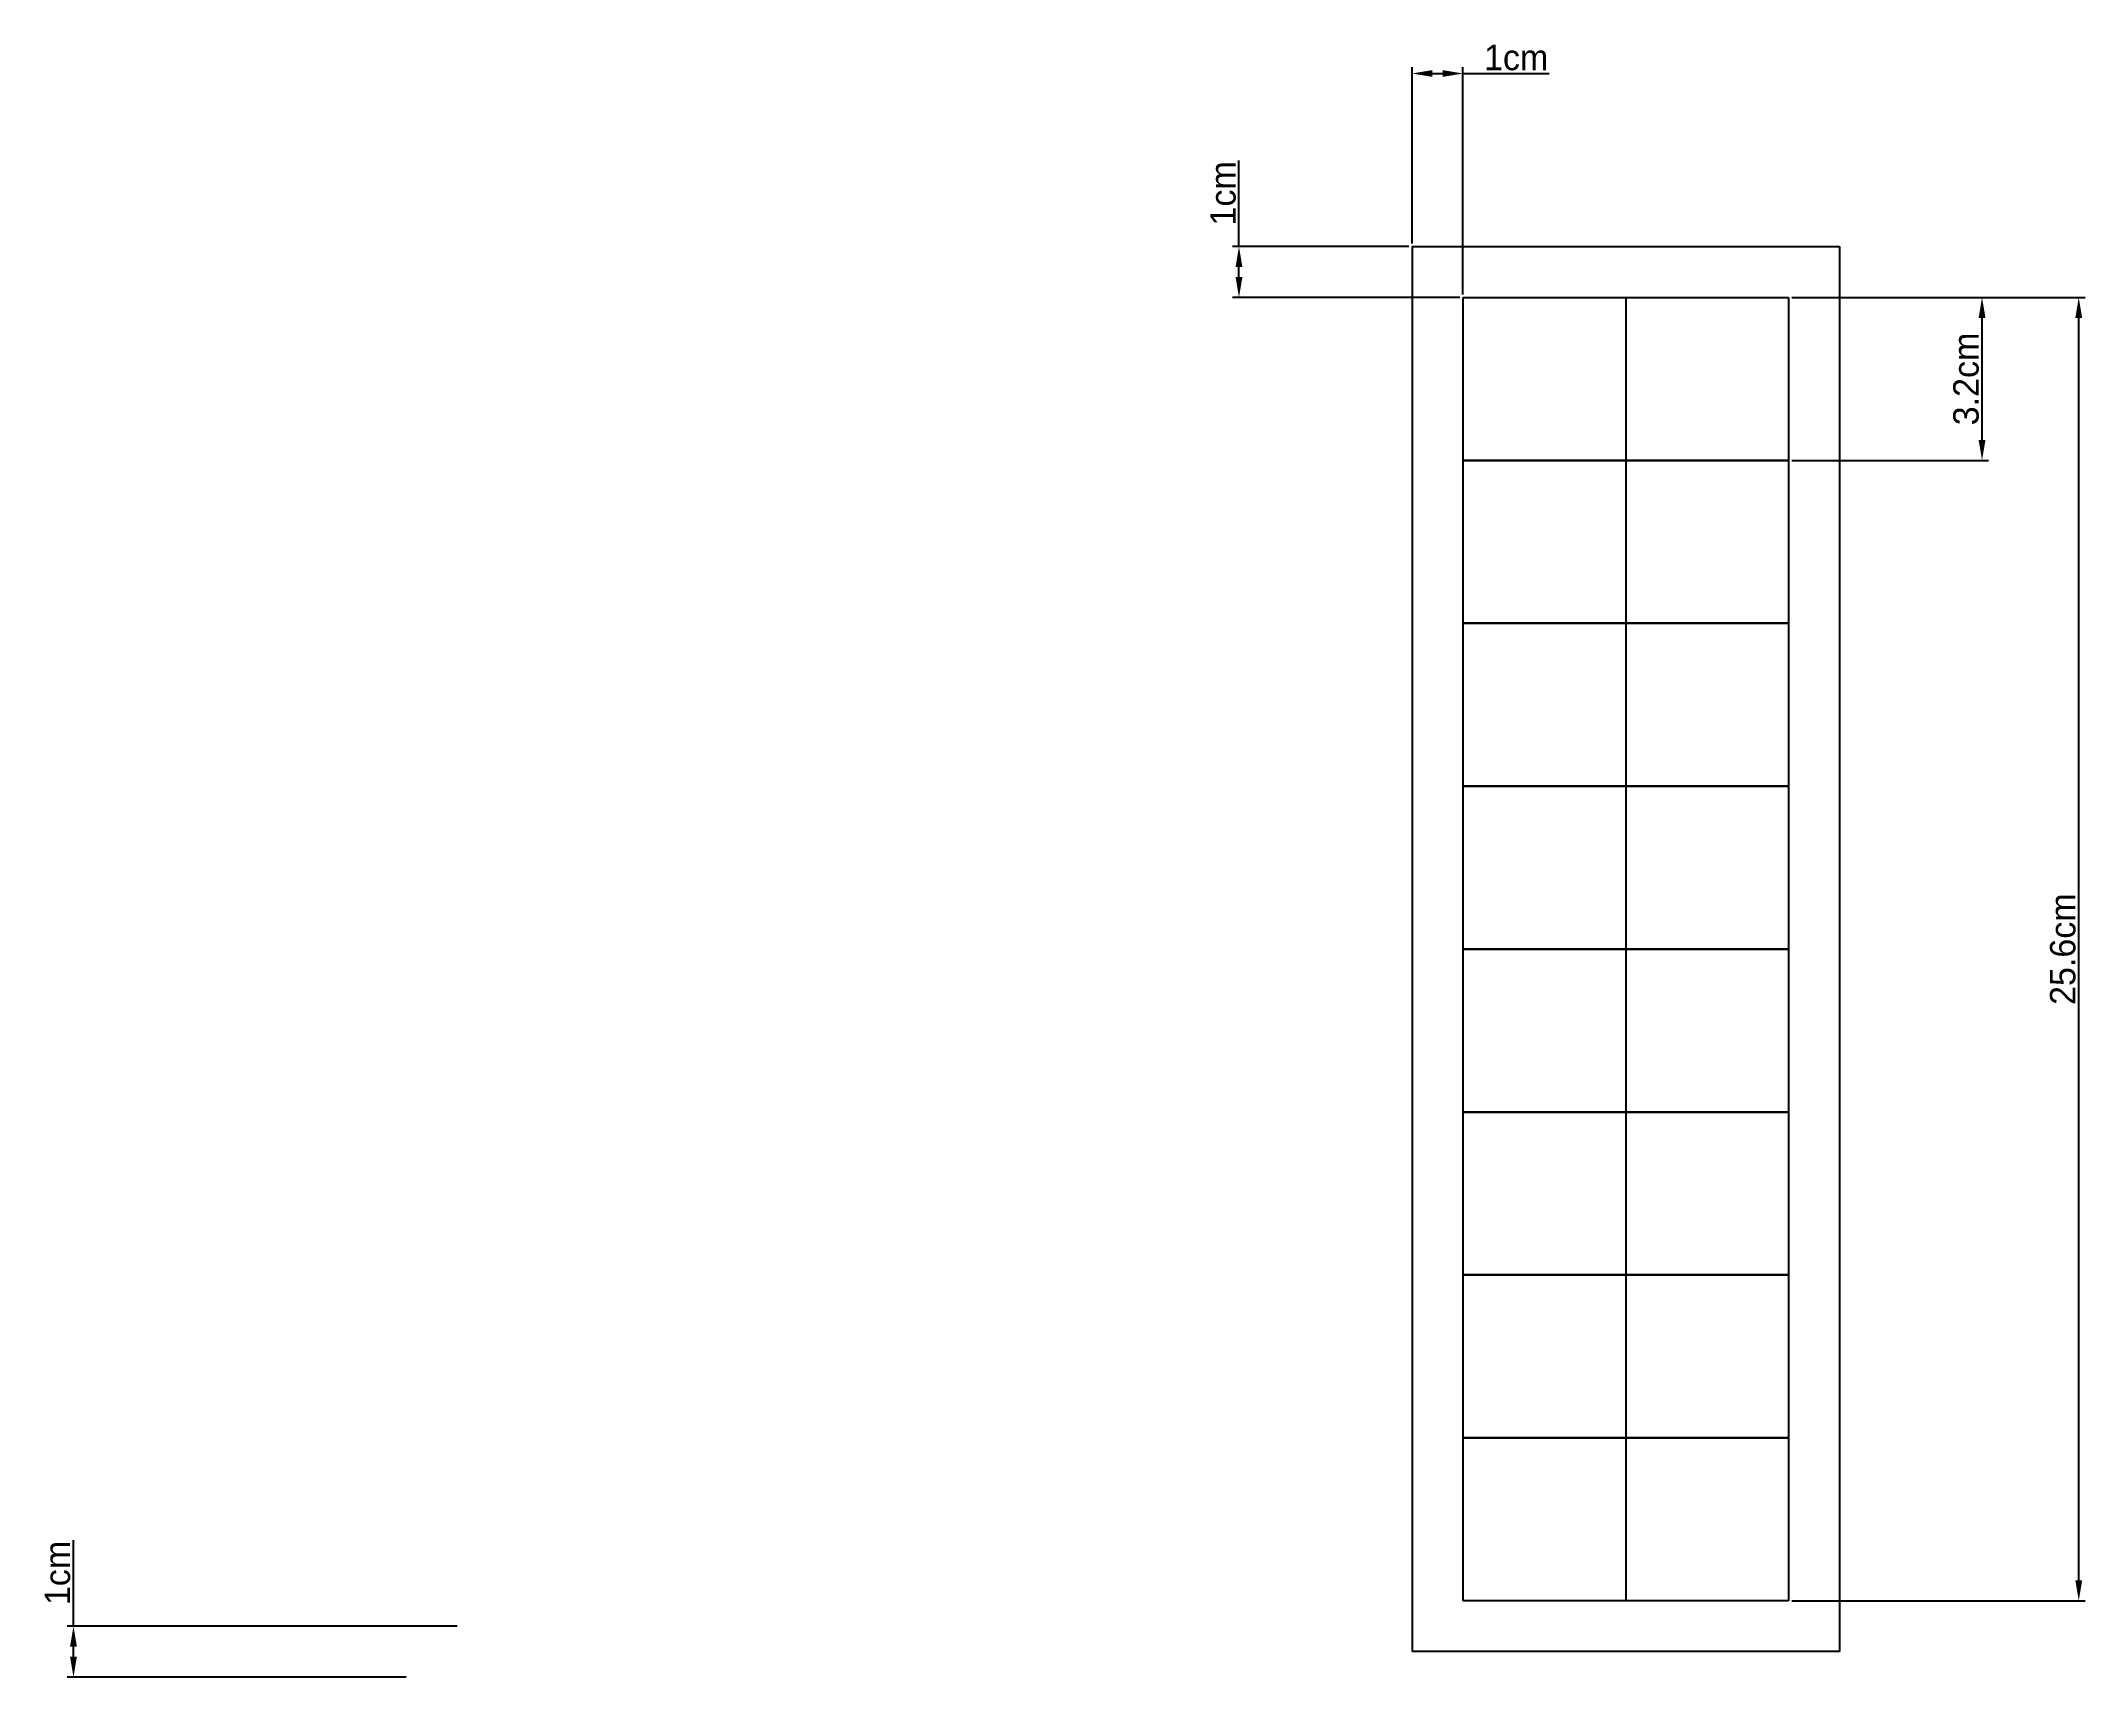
# Model space of a CAD drawing. Header units: millimetres. Extents: x -5 to 396, y -2 to 319.
import ezdxf

# ---------------------------------------------------------------- set-up
doc = ezdxf.new("R2010")
doc.units = ezdxf.units.MM
doc.dimstyles.new('ISO-25', dxfattribs={"dimtxt": 2.5, "dimasz": 2.5, "dimexe": 1.25, "dimexo": 0.625, "dimtad": 1, "dimtxsty": 'Standard', "dimcen": 2.5, "dimadec": 0, "dimazin": 0, "dimtfac": 1, "dimtmove": 0, "dimatfit": 3, "dimfxl": 0, "dimarcsym": 0})

# ---------------------------------------------------------------- blocks, each defined once
blk = doc.blocks.new('*D6')
at = {"color": 252, "lineweight": -2}
for p, q in [((1, 8), (1, 24.92)), ((76.38, 8), (-0.25, 8)), ((1, 2), (1, 4)), ((66.38, -2), (-0.25, -2))]:
    blk.add_line(p, q, dxfattribs=at)
at = {"color": 252}
for points in [[(0.33, 4), (1.67, 4), (1, 8)], [(0.33, 2), (1.67, 2), (1, -2)]]:
    blk.add_solid(points, dxfattribs=at)
at = {"layer": 'Defpoints', "color": 0}
for p in [(1, 8), (77, 8), (67, -2)]:
    blk.add_point(p, dxfattribs=at)
at = {"color": 0, "insert": (-2.13, 18.46), "char_height": 5, "attachment_point": 5, "rotation": 90}
blk.add_mtext('1cm', dxfattribs=at)
blk = doc.blocks.new('*D7')
at = {"color": 252, "lineweight": -2}
for p, q in [((338.62, 269), (377.25, 269)), ((376, 241), (376, 265)), ((338.62, 237), (377.25, 237))]:
    blk.add_line(p, q, dxfattribs=at)
at = {"color": 252}
for points in [[(375.33, 265), (376.67, 265), (376, 269)], [(375.33, 241), (376.67, 241), (376, 237)]]:
    blk.add_solid(points, dxfattribs=at)
at = {"layer": 'Defpoints', "color": 0}
for p in [(338, 269), (376, 269), (338, 237)]:
    blk.add_point(p, dxfattribs=at)
at = {"color": 0, "insert": (372.87, 253), "char_height": 5, "attachment_point": 5, "rotation": 90}
blk.add_mtext('3.2cm', dxfattribs=at)
blk = doc.blocks.new('*D8')
at = {"color": 252, "lineweight": -2}
for p, q in [((338.62, 269), (396.25, 269)), ((395, 17), (395, 265)), ((338.62, 13), (396.25, 13))]:
    blk.add_line(p, q, dxfattribs=at)
at = {"color": 252}
for points in [[(394.33, 265), (395.67, 265), (395, 269)], [(394.33, 17), (395.67, 17), (395, 13)]]:
    blk.add_solid(points, dxfattribs=at)
at = {"layer": 'Defpoints', "color": 0}
for p in [(338, 269), (395, 269), (338, 13)]:
    blk.add_point(p, dxfattribs=at)
at = {"color": 0, "insert": (391.88, 141), "char_height": 5, "attachment_point": 5, "rotation": 90}
blk.add_mtext('25.6cm', dxfattribs=at)
blk = doc.blocks.new('*D11')
at = {"color": 252, "lineweight": -2}
for p, q in [((230, 279), (230, 295.92)), ((263.37, 279), (228.75, 279)), ((230, 273), (230, 275)), ((273.38, 269), (228.75, 269))]:
    blk.add_line(p, q, dxfattribs=at)
at = {"color": 252}
for points in [[(229.33, 275), (230.67, 275), (230, 279)], [(229.33, 273), (230.67, 273), (230, 269)]]:
    blk.add_solid(points, dxfattribs=at)
at = {"layer": 'Defpoints', "color": 0}
for p in [(230, 279), (264, 279), (274, 269)]:
    blk.add_point(p, dxfattribs=at)
at = {"color": 0, "insert": (226.88, 289.46), "char_height": 5, "attachment_point": 5, "rotation": 90}
blk.add_mtext('1cm', dxfattribs=at)
blk = doc.blocks.new('*D12')
at = {"color": 252, "lineweight": -2}
for p, q in [((264, 279.62), (264, 314.25)), ((274, 269.62), (274, 314.25)), ((268, 313), (270, 313)), ((274, 313), (290.92, 313))]:
    blk.add_line(p, q, dxfattribs=at)
at = {"color": 252}
for points in [[(268, 313.67), (268, 312.33), (264, 313)], [(270, 313.67), (270, 312.33), (274, 313)]]:
    blk.add_solid(points, dxfattribs=at)
at = {"layer": 'Defpoints', "color": 0}
for p in [(274, 313), (264, 279), (274, 269)]:
    blk.add_point(p, dxfattribs=at)
at = {"color": 0, "insert": (284.46, 316.12), "char_height": 5, "attachment_point": 5}
blk.add_mtext('1cm', dxfattribs=at)

msp = doc.modelspace()

# ---------------------------------------------------------------- linework, layer by layer
for p, q in [((264, 279), (348, 279)), ((264, 279), (264, 3)), ((348, 279), (348, 3)), ((274, 269), (274, 237)), ((274, 269), (306, 269)), ((274, 269), (274, 237)), ((306, 269), (306, 237)), ((306, 269), (338, 269)), ((306, 269), (306, 237)), ((338, 269), (338, 237)), ((306, 237), (274, 237)), ((274, 237), (306, 237)), ((274, 237), (274, 205)), ((274, 237), (274, 205)), ((338, 237), (306, 237)), ((306, 237), (338, 237)), ((306, 237), (306, 205)), ((306, 237), (306, 205)), ((338, 237), (338, 205)), ((306, 205), (274, 205)), ((274, 205), (306, 205)), ((274, 205), (274, 173)), ((274, 205), (274, 173)), ((338, 205), (306, 205)), ((306, 205), (338, 205)), ((306, 205), (306, 173)), ((306, 205), (306, 173)), ((338, 205), (338, 173)), ((306, 173), (274, 173)), ((274, 173), (306, 173)), ((274, 173), (274, 141)), ((274, 173), (274, 141)), ((338, 173), (306, 173)), ((306, 173), (338, 173)), ((306, 173), (306, 141)), ((306, 173), (306, 141)), ((338, 173), (338, 141)), ((306, 141), (274, 141)), ((274, 141), (306, 141)), ((274, 141), (274, 109)), ((274, 141), (274, 109)), ((338, 141), (306, 141)), ((306, 141), (338, 141)), ((306, 141), (306, 109)), ((306, 141), (306, 109)), ((338, 141), (338, 109)), ((274, 109), (274, 77)), ((274, 109), (274, 77)), ((274, 109), (306, 109)), ((306, 109), (274, 109)), ((306, 109), (338, 109)), ((338, 109), (306, 109)), ((306, 109), (306, 77)), ((306, 109), (306, 77)), ((338, 109), (338, 77)), ((274, 77), (274, 45)), ((274, 77), (274, 45)), ((274, 77), (306, 77)), ((306, 77), (274, 77)), ((306, 77), (306, 45)), ((306, 77), (306, 45)), ((306, 77), (338, 77)), ((338, 77), (306, 77)), ((338, 77), (338, 45)), ((274, 45), (274, 13)), ((274, 45), (274, 13)), ((274, 45), (306, 45)), ((306, 45), (274, 45)), ((306, 45), (338, 45)), ((338, 45), (306, 45)), ((306, 45), (306, 13)), ((306, 45), (306, 13)), ((338, 45), (338, 13)), ((306, 13), (274, 13)), ((338, 13), (306, 13)), ((348, 3), (264, 3))]:
    msp.add_line(p, q)

# ---------------------------------------------------------------- dimensions: what is measured, and where the dimension line sits
dim = msp.add_linear_dim(base=(274, 313), p1=(264, 279), p2=(274, 269), text='1cm', dimstyle='ISO-25', override={"dimtxt": 5, "dimasz": 4, "dimclrd": 252, "dimclre": 252})
dim.commit()
dim.dimension.update_dxf_attribs({"geometry": '*D12', "text_midpoint": (284.458, 316.125)})
for base, p1, p2, text, override, picture, middle in [((230, 279), (274, 269), (264, 279), '1cm', {"dimtxt": 5, "dimasz": 4, "dimclrd": 252, "dimclre": 252}, '*D11', (226.875, 289.458)), ((376, 269), (338, 237), (338, 269), '3.2cm', {"dimtxt": 5, "dimasz": 4, "dimtxsty": 'Standard', "dimsah": 1, "dimsd1": 0, "dimsd2": 0, "dimclrd": 252, "dimclre": 252, "dimlwd": 65534}, '*D7', (372.875, 253)), ((395, 269), (338, 13), (338, 269), '25.6cm', {"dimtxt": 5, "dimasz": 4, "dimtxsty": 'Standard', "dimsah": 1, "dimsd1": 0, "dimsd2": 0, "dimclrd": 252, "dimclre": 252, "dimlwd": 65534}, '*D8', (391.875, 141)), ((1, 8), (67, -2), (77, 8), '1cm', {"dimtxt": 5, "dimasz": 4, "dimtxsty": 'Standard', "dimsah": 1, "dimsd1": 0, "dimsd2": 0, "dimclrd": 252, "dimclre": 252, "dimlwd": 65534}, '*D6', (-2.125, 18.458))]:
    dim = msp.add_linear_dim(base=base, p1=p1, p2=p2, angle=270, text=text, dimstyle='ISO-25', override=override)
    dim.commit()
    dim.dimension.update_dxf_attribs({"geometry": picture, "text_midpoint": middle})

doc.saveas('drawing.dxf')
